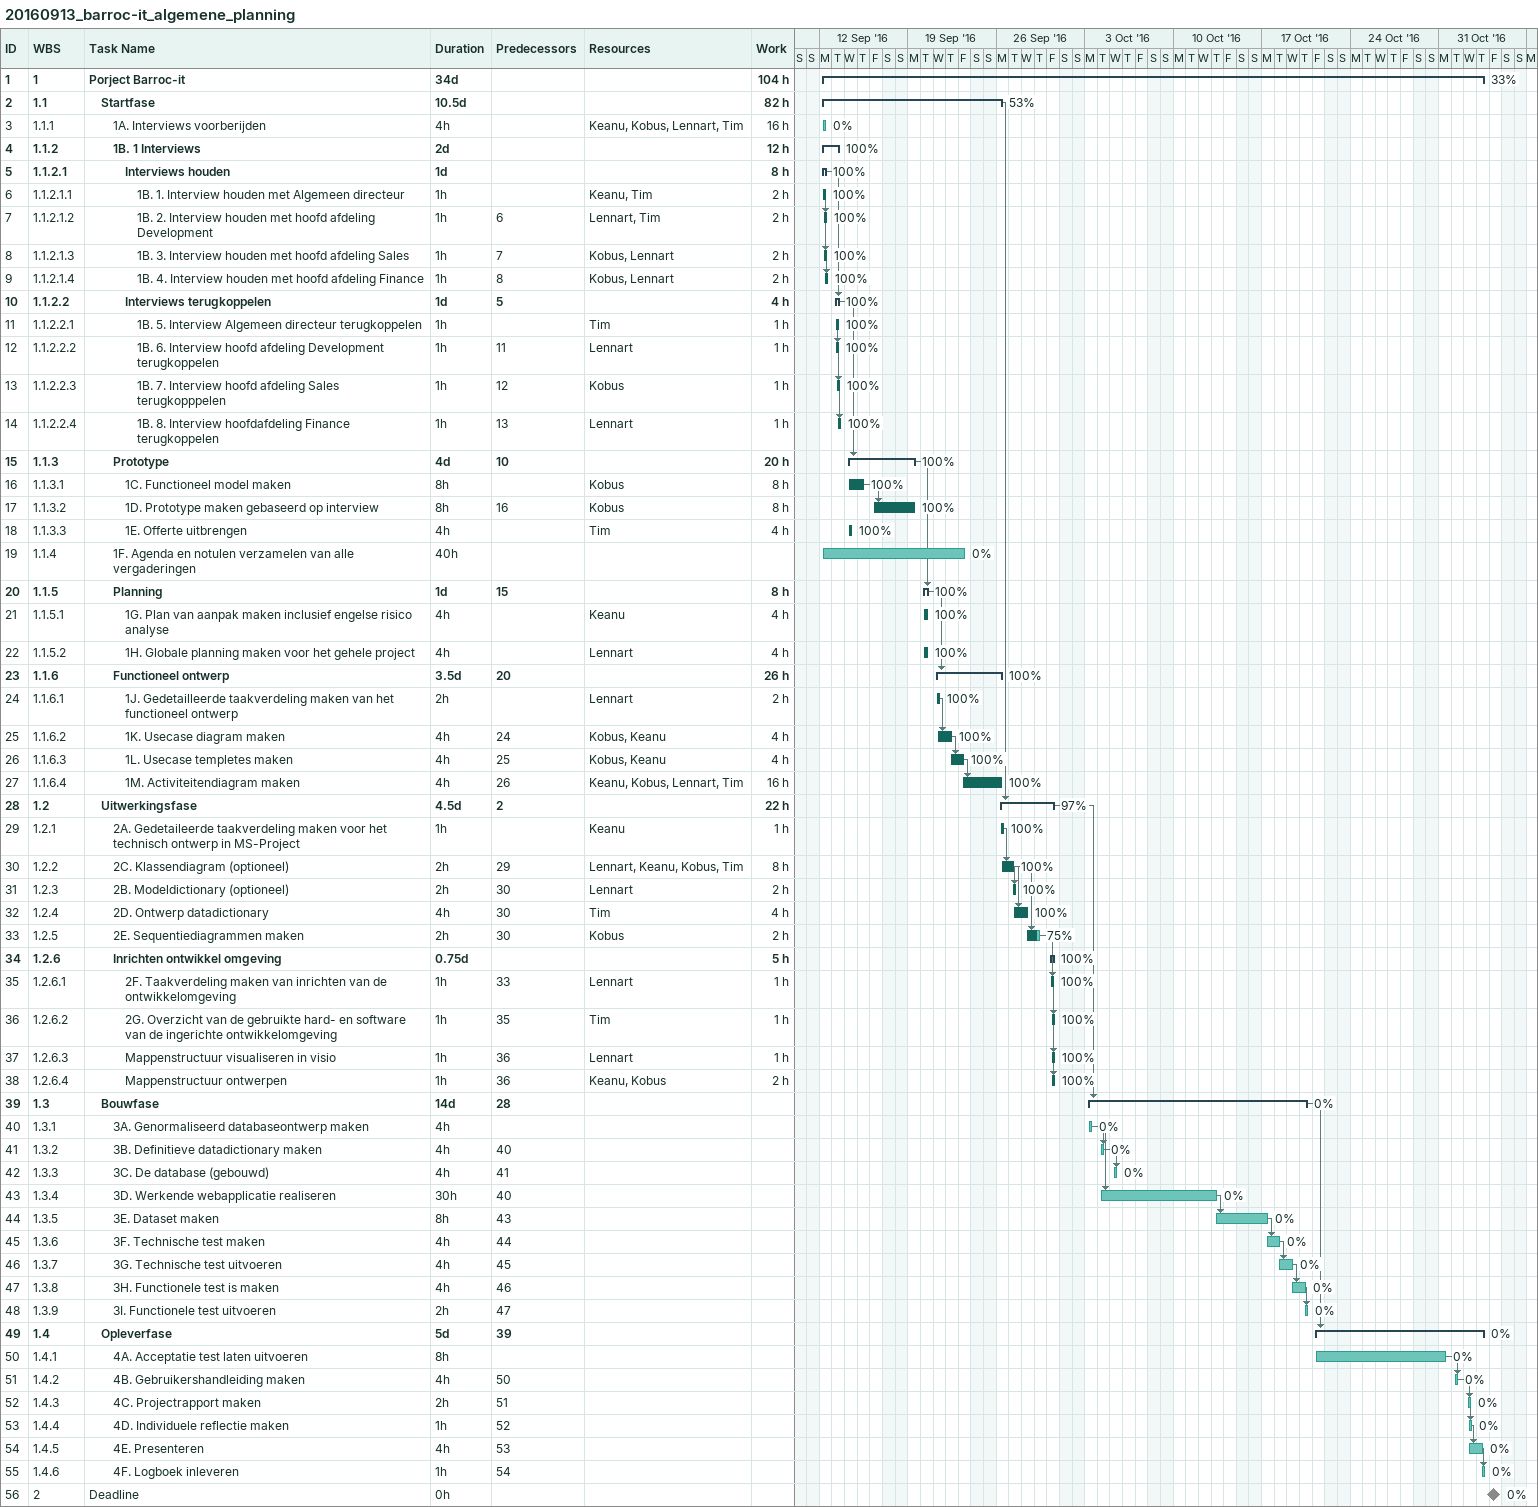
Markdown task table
20160913_barroc-it_algemene_planning

| ID | WBS | Task | Duration | Start | Finish | Predecessors | Resources | % complete | Work (h) |
|---|---|---|---|---|---|---|---|---|---|
| 1 | 1 | **Porject Barroc-it** | 34d | 2016-09-12 | 2016-11-03 |  |  | 33 | 104 |
| 2 | 1.1 | **Startfase** | 10.5d | 2016-09-12 | 2016-09-26 |  |  | 53 | 82 |
| 3 | 1.1.1 | 1A. Interviews voorberijden | 4h | 2016-09-12 | 2016-09-12 |  | Keanu, Kobus, Lennart, Tim | 0 | 16 |
| 4 | 1.1.2 | **1B. 1 Interviews** | 2d | 2016-09-12 | 2016-09-13 |  |  | 100 | 12 |
| 5 | 1.1.2.1 | **Interviews houden** | 1d | 2016-09-12 | 2016-09-12 |  |  | 100 | 8 |
| 6 | 1.1.2.1.1 | 1B. 1. Interview houden met Algemeen directeur | 1h | 2016-09-12 | 2016-09-12 |  | Keanu, Tim | 100 | 2 |
| 7 | 1.1.2.1.2 | 1B. 2. Interview houden met hoofd afdeling Development | 1h | 2016-09-12 | 2016-09-12 | 6 | Lennart, Tim | 100 | 2 |
| 8 | 1.1.2.1.3 | 1B. 3. Interview houden met hoofd afdeling Sales | 1h | 2016-09-12 | 2016-09-12 | 7 | Kobus, Lennart | 100 | 2 |
| 9 | 1.1.2.1.4 | 1B. 4. Interview houden met hoofd afdeling Finance | 1h | 2016-09-12 | 2016-09-12 | 8 | Kobus, Lennart | 100 | 2 |
| 10 | 1.1.2.2 | **Interviews terugkoppelen** | 1d | 2016-09-13 | 2016-09-13 | 5 |  | 100 | 4 |
| 11 | 1.1.2.2.1 | 1B. 5. Interview Algemeen directeur terugkoppelen | 1h | 2016-09-13 | 2016-09-13 |  | Tim | 100 | 1 |
| 12 | 1.1.2.2.2 | 1B. 6. Interview hoofd afdeling Development terugkoppelen | 1h | 2016-09-13 | 2016-09-13 | 11 | Lennart | 100 | 1 |
| 13 | 1.1.2.2.3 | 1B. 7. Interview hoofd afdeling Sales terugkopppelen | 1h | 2016-09-13 | 2016-09-13 | 12 | Kobus | 100 | 1 |
| 14 | 1.1.2.2.4 | 1B. 8. Interview hoofdafdeling Finance terugkoppelen | 1h | 2016-09-13 | 2016-09-13 | 13 | Lennart | 100 | 1 |
| 15 | 1.1.3 | **Prototype** | 4d | 2016-09-14 | 2016-09-19 | 10 |  | 100 | 20 |
| 16 | 1.1.3.1 | 1C. Functioneel model maken | 8h | 2016-09-14 | 2016-09-15 |  | Kobus | 100 | 8 |
| 17 | 1.1.3.2 | 1D. Prototype maken gebaseerd op interview | 8h | 2016-09-16 | 2016-09-19 | 16 | Kobus | 100 | 8 |
| 18 | 1.1.3.3 | 1E. Offerte uitbrengen | 4h | 2016-09-14 | 2016-09-14 |  | Tim | 100 | 4 |
| 19 | 1.1.4 | 1F. Agenda en notulen verzamelen van alle vergaderingen | 40h | 2016-09-12 | 2016-09-23 |  |  | 0 |  |
| 20 | 1.1.5 | **Planning** | 1d | 2016-09-20 | 2016-09-20 | 15 |  | 100 | 8 |
| 21 | 1.1.5.1 | 1G. Plan van aanpak maken inclusief engelse risico analyse | 4h | 2016-09-20 | 2016-09-20 |  | Keanu | 100 | 4 |
| 22 | 1.1.5.2 | 1H. Globale planning maken voor het gehele project | 4h | 2016-09-20 | 2016-09-20 |  | Lennart | 100 | 4 |
| 23 | 1.1.6 | **Functioneel ontwerp** | 3.5d | 2016-09-21 | 2016-09-26 | 20 |  | 100 | 26 |
| 24 | 1.1.6.1 | 1J. Gedetailleerde taakverdeling maken van het functioneel ontwerp | 2h | 2016-09-21 | 2016-09-21 |  | Lennart | 100 | 2 |
| 25 | 1.1.6.2 | 1K. Usecase diagram maken | 4h | 2016-09-21 | 2016-09-22 | 24 | Kobus, Keanu | 100 | 4 |
| 26 | 1.1.6.3 | 1L. Usecase templetes maken | 4h | 2016-09-22 | 2016-09-23 | 25 | Kobus, Keanu | 100 | 4 |
| 27 | 1.1.6.4 | 1M. Activiteitendiagram maken | 4h | 2016-09-23 | 2016-09-26 | 26 | Keanu, Kobus, Lennart, Tim | 100 | 16 |
| 28 | 1.2 | **Uitwerkingsfase** | 4.5d | 2016-09-26 | 2016-09-30 | 2 |  | 97 | 22 |
| 29 | 1.2.1 | 2A. Gedetaileerde taakverdeling maken voor het technisch ontwerp in MS-Project | 1h | 2016-09-26 | 2016-09-26 |  | Keanu | 100 | 1 |
| 30 | 1.2.2 | 2C. Klassendiagram (optioneel) | 2h | 2016-09-26 | 2016-09-27 | 29 | Lennart, Keanu, Kobus, Tim | 100 | 8 |
| 31 | 1.2.3 | 2B. Modeldictionary (optioneel) | 2h | 2016-09-27 | 2016-09-27 | 30 | Lennart | 100 | 2 |
| 32 | 1.2.4 | 2D. Ontwerp datadictionary | 4h | 2016-09-27 | 2016-09-28 | 30 | Tim | 100 | 4 |
| 33 | 1.2.5 | 2E. Sequentiediagrammen maken | 2h | 2016-09-28 | 2016-09-29 | 30 | Kobus | 75 | 2 |
| 34 | 1.2.6 | **Inrichten ontwikkel omgeving** | 0.75d | 2016-09-30 | 2016-09-30 |  |  | 100 | 5 |
| 35 | 1.2.6.1 | 2F. Taakverdeling maken van inrichten van de ontwikkelomgeving | 1h | 2016-09-30 | 2016-09-30 | 33 | Lennart | 100 | 1 |
| 36 | 1.2.6.2 | 2G. Overzicht van de gebruikte hard- en software van de ingerichte ontwikkelomgeving | 1h | 2016-09-30 | 2016-09-30 | 35 | Tim | 100 | 1 |
| 37 | 1.2.6.3 | Mappenstructuur visualiseren in visio | 1h | 2016-09-30 | 2016-09-30 | 36 | Lennart | 100 | 1 |
| 38 | 1.2.6.4 | Mappenstructuur ontwerpen | 1h | 2016-09-30 | 2016-09-30 | 36 | Keanu, Kobus | 100 | 2 |
| 39 | 1.3 | **Bouwfase** | 14d | 2016-10-03 | 2016-10-20 | 28 |  | 0 |  |
| 40 | 1.3.1 | 3A. Genormaliseerd databaseontwerp maken | 4h | 2016-10-03 | 2016-10-03 |  |  | 0 |  |
| 41 | 1.3.2 | 3B. Definitieve datadictionary maken | 4h | 2016-10-04 | 2016-10-04 | 40 |  | 0 |  |
| 42 | 1.3.3 | 3C. De database (gebouwd) | 4h | 2016-10-05 | 2016-10-05 | 41 |  | 0 |  |
| 43 | 1.3.4 | 3D. Werkende webapplicatie realiseren | 30h | 2016-10-04 | 2016-10-13 | 40 |  | 0 |  |
| 44 | 1.3.5 | 3E. Dataset maken | 8h | 2016-10-13 | 2016-10-17 | 43 |  | 0 |  |
| 45 | 1.3.6 | 3F. Technische test maken | 4h | 2016-10-17 | 2016-10-18 | 44 |  | 0 |  |
| 46 | 1.3.7 | 3G. Technische test uitvoeren | 4h | 2016-10-18 | 2016-10-19 | 45 |  | 0 |  |
| 47 | 1.3.8 | 3H. Functionele test is maken | 4h | 2016-10-19 | 2016-10-20 | 46 |  | 0 |  |
| 48 | 1.3.9 | 3I. Functionele test uitvoeren | 2h | 2016-10-20 | 2016-10-20 | 47 |  | 0 |  |
| 49 | 1.4 | **Opleverfase** | 5d | 2016-10-21 | 2016-11-03 | 39 |  | 0 |  |
| 50 | 1.4.1 | 4A. Acceptatie test laten uitvoeren | 8h | 2016-10-21 | 2016-10-31 |  |  | 0 |  |
| 51 | 1.4.2 | 4B. Gebruikershandleiding maken | 4h | 2016-11-01 | 2016-11-01 | 50 |  | 0 |  |
| 52 | 1.4.3 | 4C. Projectrapport maken | 2h | 2016-11-02 | 2016-11-02 | 51 |  | 0 |  |
| 53 | 1.4.4 | 4D. Individuele reflectie maken | 1h | 2016-11-02 | 2016-11-02 | 52 |  | 0 |  |
| 54 | 1.4.5 | 4E. Presenteren | 4h | 2016-11-02 | 2016-11-03 | 53 |  | 0 |  |
| 55 | 1.4.6 | 4F. Logboek inleveren | 1h | 2016-11-03 | 2016-11-03 | 54 |  | 0 |  |
| 56 | 2 | Deadline | 0h | 2016-11-04 | 2016-11-04 |  |  | 0 |  |
